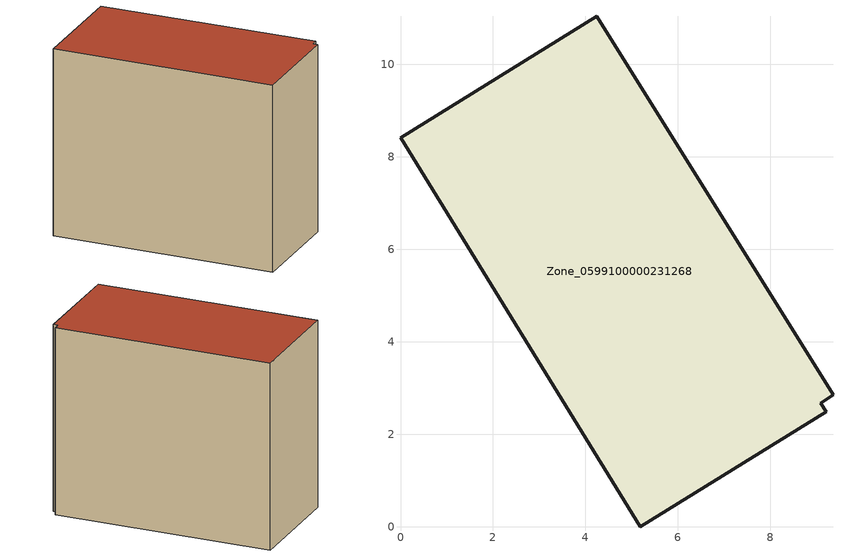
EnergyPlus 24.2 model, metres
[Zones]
Zone_0599100000231268
 floor ground (C_G): 0,8.41 4.25,11.04 9.36,2.86 9.1,2.67 9.21,2.49 5.19,0 z0
 wall outside (C_F): 4.25,11.04 0,8.41 5.19,0 9.21,2.49 9.1,2.67 9.36,2.86 4.25,11.04 z0:8.37
 roof outside (C_R): 0,8.41 5.19,0 9.21,2.49 9.1,2.67 9.36,2.86 4.25,11.04 z8.37
[BUILDING]
Pand.0599100000231268: North Axis=0; Terrain=City; Loads Convergence Tolerance Value=0.04; Temperature Convergence Tolerance Value=0.4; Solar Distribution=FullExterior; Maximum Number of Warmup Days=25; Minimum Number of Warmup Days=1
[Site:Location]
Rotterdam.The.Hague.AP_ZH_NLD Design_Conditions: Latitude=51.96; Longitude=4.45; Time Zone=1; Elevation=-4.5
[SITE:GROUNDTEMPERATURE:BUILDINGSURFACE]
18, 18, 18, 18, 18, 18, 18, 18, 18, 18, 18, 18
[MATERIAL] Thermal Absorptance=0.9; Solar Absorptance=0.7; Visible Absorptance=0.7
Name | Roughness | Thickness | Conductivity | Density | Specific Heat
G.TI.1975-1991 | MediumSmooth | 0.15 | 0.288461 | 540 | 1210
F.TI.1975-1991 | Rough | 0.3 | 0.230769 | 1920 | 840
R.TI.1975-1991 | MediumRough | 0.2 | 0.153846 | 1500 | 1000
[CONSTRUCTION]
C_G: G.TI.1975-1991
C_F: F.TI.1975-1991
C_R: R.TI.1975-1991
[ZONE]
Zone_0599100000231268: Type=1; Multiplier=1; Ceiling Height=Autocalculate; Volume=Autocalculate; Floor Area=autocalculate; Part of Total Floor Area=Yes
[ZONEINFILTRATION:DESIGNFLOWRATE]
Infil_Zone_0599100000231268: Zone or ZoneList or Space or SpaceList=Zone_0599100000231268; Schedule=AlwaysOn; Design Flow Rate Calculation Method=Flow/Area; Flow Rate per Floor Area=0.003; Constant Term Coefficient=1; Temperature Term Coefficient=0; Velocity Term Coefficient=0; Velocity Squared Term Coefficient=0
[HVACTEMPLATE:ZONE:IDEALLOADSAIRSYSTEM]
Zone_0599100000231268: Maximum Heating Supply Air Temperature=50; Minimum Cooling Supply Air Temperature=13; Maximum Heating Supply Air Humidity Ratio=0.0156; Minimum Cooling Supply Air Humidity Ratio=0.0077; Heating Limit=NoLimit; Cooling Limit=NoLimit; Dehumidification Control Type=ConstantSensibleHeatRatio; Cooling Sensible Heat Ratio=0.7; Dehumidification Setpoint=60; Humidification Control Type=None; Humidification Setpoint=30; Outdoor Air Method=None; Outdoor Air Flow Rate per Person=0.00944; Outdoor Air Flow Rate per Zone Floor Area=0; Outdoor Air Flow Rate per Zone=0; Demand Controlled Ventilation Type=None; Outdoor Air Economizer Type=NoEconomizer; Heat Recovery Type=None; Sensible Heat Recovery Effectiveness=0.7; Latent Heat Recovery Effectiveness=0.65
[ZONECONTROL:THERMOSTAT]
ThermostatControl_Zone_0599100000231268: Zone or ZoneList=Zone_0599100000231268; Control Type Schedule=DualSetpointControlType; Control 1=Thermostat_Zone_0599100000231268; Temperature Difference Between Cutout And Setpoint=0
[THERMOSTATSETPOINT:DUALSETPOINT]
Thermostat_Zone_0599100000231268: Heating Setpoint Temperature Schedule=HeatingSetpoint_Zone_0599100000231268; Cooling Setpoint Temperature Schedule=CoolingSetpoint_Zone_0599100000231268
[SCHEDULE:COMPACT]
HeatingSetpoint_Zone_0599100000231268: Through: 12/31, For: AllDays, Until: 24:00, 21
CoolingSetpoint_Zone_0599100000231268: Through: 12/31, For: AllDays, Until: 24:00, 24
DualSetpointControlType: Through: 12/31, For: AllDays, Until: 24:00, 4
AlwaysOn: Through: 12/31, For: AllDays, Until: 24:00, 1
